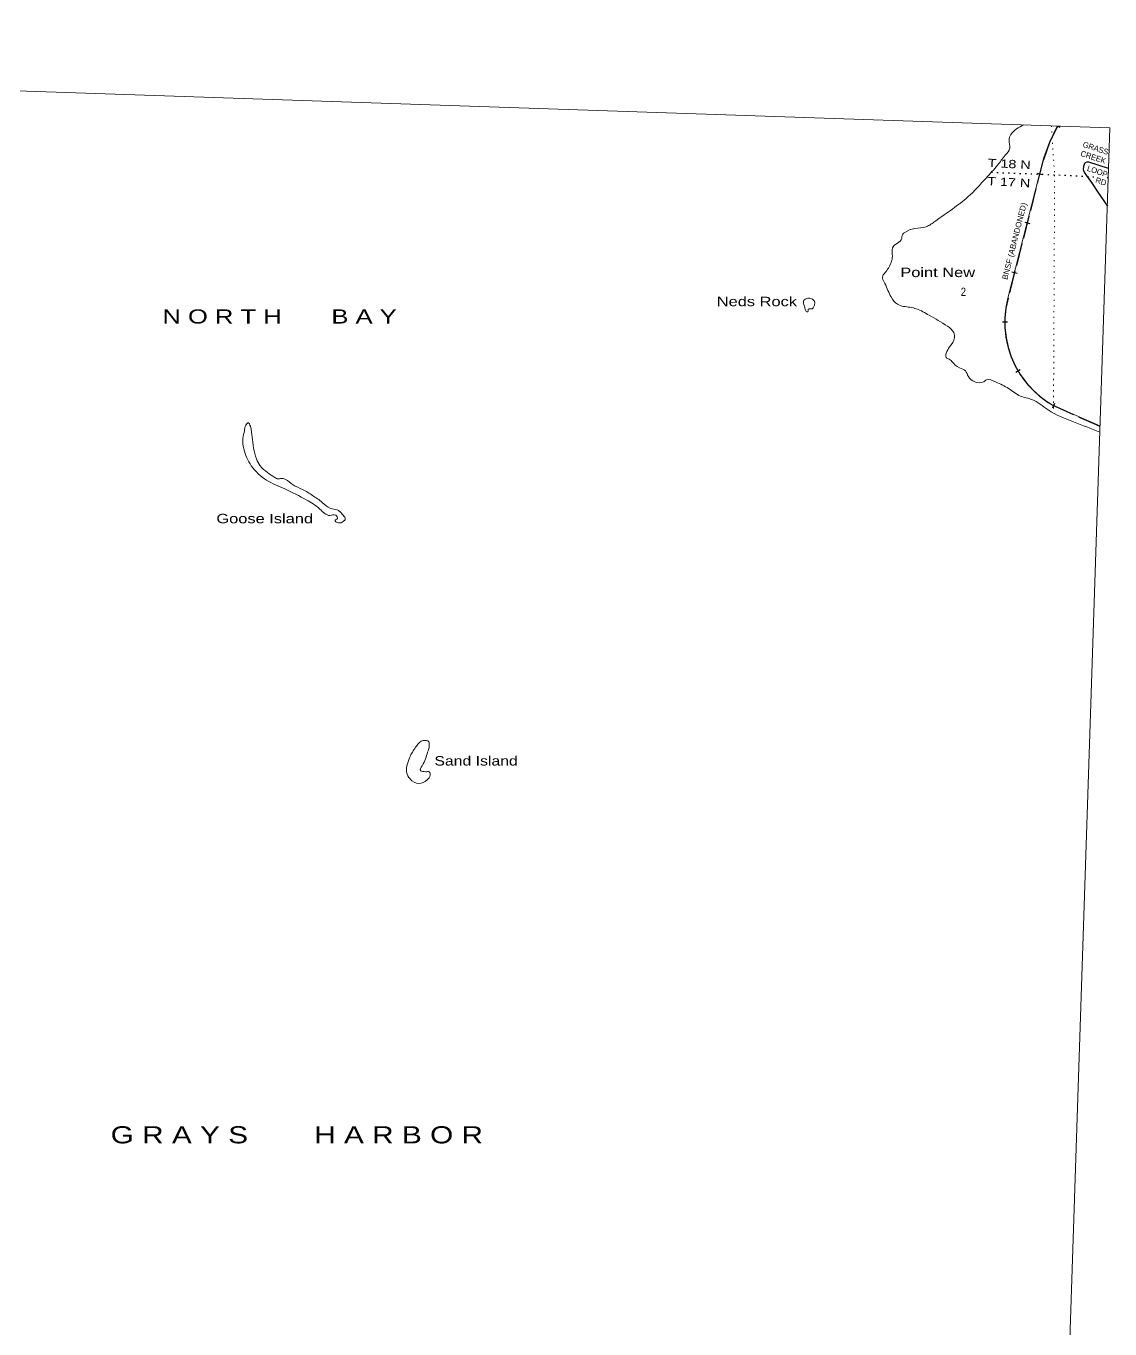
# Model space of a CAD drawing. Header units: feet. Extents: x -820980 to -751810, y -353855 to -168743.
# Drawn here: x -774779 to -751810, y -196345 to -168743 of the extents above; entities that cross this region are included whole.
import ezdxf

# ---------------------------------------------------------------- set-up
doc = ezdxf.new("R2010")
doc.units = ezdxf.units.FT
doc.header["$LTSCALE"] = 80
doc.linetypes.add('DOTTED', pattern=[1.5, 0.3, -1.2])
doc.linetypes.add('LONG_DASHED', pattern=[7.5, 6, -1.5])
for name, color, linetype, lineweight in [('29', 7, 'Continuous', 25), ('34', 7, 'Continuous', 13), ('39', 7, 'Continuous', 13), ('4', 7, 'Continuous', 13), ('6', 7, 'DOTTED', 25), ('63', 7, 'Continuous', 25), ('7', 7, 'DOTTED', 13)]:
    doc.layers.add(name, color=color, linetype=linetype, lineweight=lineweight)
for name, color, linetype in [('30', 7, 'Continuous'), ('41', 7, 'Continuous'), ('42', 7, 'Continuous')]:
    doc.layers.add(name, color=color, linetype=linetype)

msp = doc.modelspace()

# ---------------------------------------------------------------- linework, layer by layer
at = {"layer": '29'}
msp.add_lwpolyline([(-751838.19, -171763.1), (-752254.27, -171627.16), (-752275.22, -171624.82), (-752302.19, -171623.76), (-752335.29, -171637.85), (-752348.51, -171657.17), (-752371.11, -171719.62), (-752378.69, -171765), (-752372.61, -171807.08), (-752345.3, -171856.67), (-752312.04, -171902.47), (-752197.73, -172060.24), (-752065.23, -172265.05), (-751864.52, -172560.56)], dxfattribs=at)
at = {"layer": '34'}
for p, q in [((-753231.28, -171605.7), (-753970.84, -174510.03)), ((-753024.02, -176774.67), (-752025.6, -177210.6))]:
    msp.add_line(p, q, dxfattribs=at)
for centre, radius, start, end in [((-749658.94, -172653.91), 3722.95, 151.14006, 163.64694), ((-752024.92, -175026.71), 2013.35, 165.12996, 240.24853)]:
    msp.add_arc(centre, radius, start, end, dxfattribs=at)
at = {"layer": '39'}
for points in [[(-753636.28, -170837.55), (-753907.34, -171038.78), (-753946.39, -171164.44), (-753932.17, -171329.51), (-754028.06, -171481.97), (-754191.47, -171689.1), (-754434.75, -171964.68), (-754819.41, -172363.53), (-755142.43, -172615.15), (-755507.81, -172875.82), (-755705.27, -172993.75), (-755944.99, -173030.33), (-756159.76, -173115.72), (-756198.72, -173150.97), (-756231.62, -173270.75), (-756346.21, -173364.5), (-756414.29, -173443.27), (-756420.41, -173619.93), (-756504.55, -173871.11), (-756577.15, -173971.87), (-756622.74, -174033.09), (-756580.38, -174196.82), (-756446.54, -174483.23), (-756311.62, -174637.07), (-756048.16, -174701.49), (-755906.42, -174734.95), (-755642.58, -174869.7), (-755252.59, -175103.84), (-755119.21, -175237.55), (-755101.58, -175342.44), (-755208.58, -175540.84), (-755277.87, -175671.82), (-755280.02, -175764.19), (-755192.92, -175816.46), (-755163.52, -175847.28), (-754996.13, -175985.81), (-754873.15, -176048.95), (-754809.75, -176170.98), (-754675.76, -176278.59), (-754485.02, -176277.03), (-754425.95, -176240.23), (-754232.19, -176280.93), (-753958.47, -176421.94), (-753703.27, -176582.61), (-753462.1, -176656.56), (-753121.9, -176873.47), (-752583.82, -177127.15), (-752022.51, -177347.61)], [(-758197.52, -174508.57), (-758111.72, -174530.66), (-758066.84, -174585.96), (-758072.49, -174656.15), (-758099.92, -174713.77), (-758150.64, -174736.69), (-758192.68, -174731.69), (-758207.38, -174759.47), (-758214.28, -174797.48), (-758232.39, -174799.07), (-758269.15, -174739.94), (-758294.9, -174638.89), (-758294.84, -174550.49), (-758268.3, -174531.02), (-758231.72, -174511.78), (-758197.52, -174508.57)], [(-769509.72, -178306.12), (-769665.02, -178200.21), (-769814.36, -178062.11), (-769895.21, -177913.55), (-769986.76, -177449.32), (-770025.62, -177221.39), (-770068.07, -177148.06), (-770121.4, -177197.04), (-770152.29, -177316.87), (-770184.22, -177480.87), (-770165.24, -177700.3), (-770005, -178059.66), (-769682.85, -178362.53), (-769297.76, -178548.34), (-768839.51, -178782.07), (-768550.96, -178975.67), (-768339.33, -179111.21), (-768216.81, -179108.05), (-768180.28, -179177.21), (-768231.28, -179212.18), (-768158.31, -179268.13), (-768057.25, -179238.35), (-768014, -179191.15), (-768062.14, -179103.63), (-768130.63, -179027.69), (-768184.05, -178994.29), (-768329.8, -178960.75), (-768501.49, -178834.18), (-768710.83, -178686.63), (-768918.68, -178561.23), (-769121.11, -178462.06), (-769283.05, -178347.78), (-769384.99, -178329.32), (-769437.39, -178338.14), (-769509.72, -178306.12)], [(-766239.05, -183996.22), (-766243.01, -183907.73), (-766360.77, -183878.86), (-766506.07, -183998.01), (-766635.27, -184201.93), (-766697.48, -184373.25), (-766713.68, -184551.68), (-766640.67, -184692.02), (-766456.29, -184790.76), (-766279.87, -184714.52), (-766217.25, -184611.51), (-766233.77, -184544.83), (-766313.97, -184540.94), (-766374.02, -184533.51), (-766415.91, -184522.48), (-766387.26, -184412.66), (-766311.62, -184267.76), (-766270.13, -184124.08), (-766237.71, -184007.95), (-766239.05, -183996.22)]]:
    msp.add_spline(points, degree=3, dxfattribs=at)
at = {"layer": '4'}
msp.add_lwpolyline([(-814434.73, -168743.41), (-783122.91, -169842.15), (-751809.62, -170897.83), (-757851.71, -353854.74), (-789416.66, -352790.59), (-820980.12, -351683)], close=True, dxfattribs=at)
at = {"layer": '6'}
msp.add_line((-751844.63, -171958.38), (-751904.48, -171955.32), dxfattribs=at)
msp.add_lwpolyline([(-752147.76, -171942.88), (-752981.96, -171900.23), (-754329.13, -171846.88)], dxfattribs=at)
at = {"layer": '63'}
for p, q in [((-752912.98, -170861.35), (-752868.6, -170882.86)), ((-753353.41, -171857.94), (-753246.22, -171885.24)), ((-753615.47, -172897.64), (-753508.28, -172924.93)), ((-753885.93, -173949.2), (-753778.74, -173976.5)), ((-754089.04, -175012.32), (-753978.44, -175012.06)), ((-753805.85, -176075.37), (-753710.19, -176019.84)), ((-753020.4, -176834.63), (-752976.14, -176733.26))]:
    msp.add_line(p, q, dxfattribs=at)
at = {"layer": '63', "linetype": 'LONG_DASHED'}
msp.add_lwpolyline([(-752920.29, -170861.11), (-753088.47, -171208.06), (-753220.82, -171574.48), (-753230.22, -171605.99), (-753969.77, -174510.28), (-754013.1, -174716.44), (-754034.64, -174925.96), (-754034.16, -175136.58), (-754011.67, -175346.01), (-753967.42, -175551.92), (-753901.87, -175752.09), (-753815.77, -175944.32), (-753710.04, -176126.49), (-753585.85, -176296.6), (-753444.55, -176452.81), (-753287.71, -176593.39), (-753117.02, -176716.81), (-753023.51, -176773.69), (-752018.07, -177224.81)], dxfattribs=at)
at = {"layer": '7'}
msp.add_lwpolyline([(-753050.62, -170856.8), (-752981.96, -171900.23), (-753006.01, -176931.91)], dxfattribs=at)

# ---------------------------------------------------------------- texts
at = {"layer": '30'}
for s, p in [('CREEK', (-752444.44, -171491.31)), ('GRASS', (-752397.78, -171301.02)), ('LOOP', (-752306.42, -171808.29)), ('RD', (-752128.9, -172056.29))]:
    msp.add_text(s, height=120, rotation=341.907, dxfattribs=at).set_placement(p)
at = {"layer": '41'}
for s, height, width, p in [('N O R T H       B A Y', 300, 1.35, (-771889.04, -175045.78)), ('G R A Y S        H A R B O R', 363, 1.3, (-772985.16, -192414))]:
    msp.add_text(s, height=height, dxfattribs=dict(at, width=width)).set_placement(p)
at = {"layer": '42'}
for s, width, p in [('Point New', 1.3, (-756252.18, -174061.31)), ('Neds Rock', 1.3, (-760141.92, -174678.08)), ('Goose Island', 1.3, (-770745.46, -179277.23)), ('Sand Island', 1.25, (-766124.97, -184409.41))]:
    msp.add_text(s, height=200, dxfattribs=dict(at, width=width)).set_placement(p)
at = {"layer": '6', "width": 1.3}
for s, p in [('T 18 N', (-754404.69, -171727.18)), ('T 17 N', (-754414.41, -172112.8))]:
    msp.add_text(s, height=175, rotation=357.073, dxfattribs=at).set_placement(p)
at = {"layer": '63', "width": 1.05}
msp.add_text('BNSF (ABANDONED)', height=120, rotation=75.714, dxfattribs=at).set_placement((-753983.93, -174126.18))
at = {"layer": '7', "width": 0.85}
msp.add_text('2', height=175, dxfattribs=at).set_placement((-754971.23, -174459.89))

doc.saveas('drawing.dxf')
